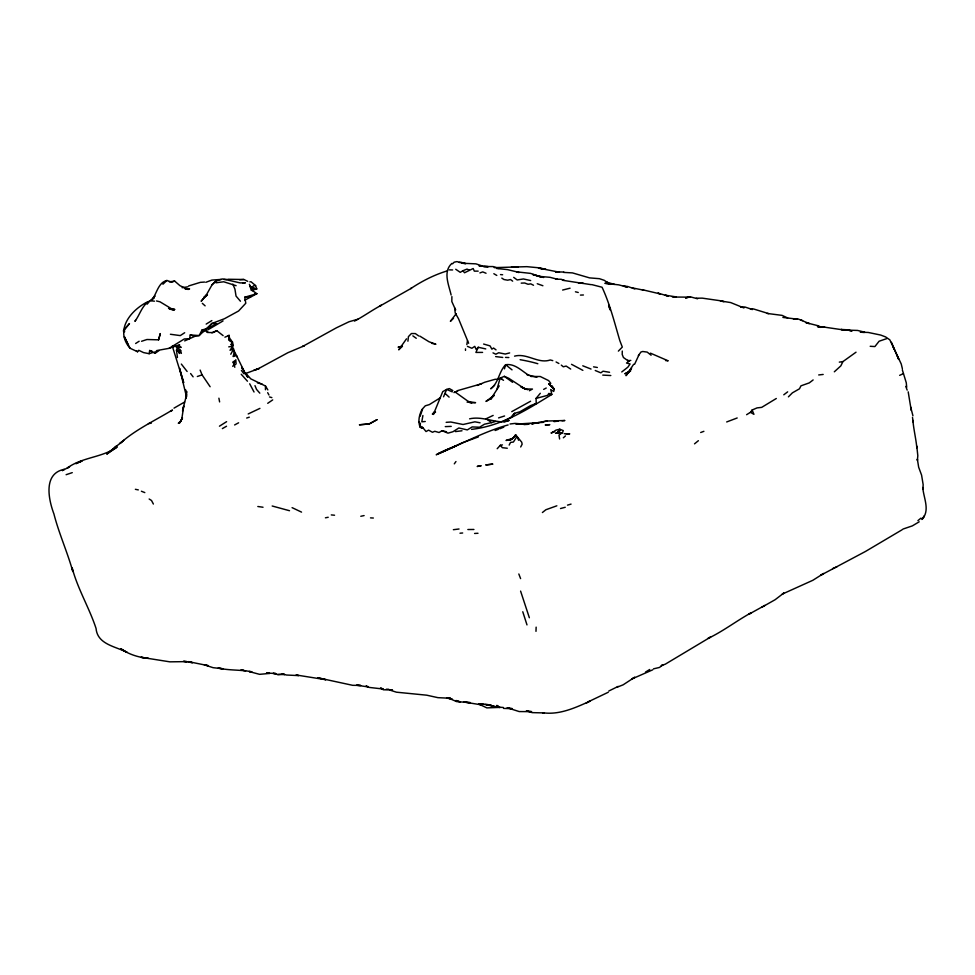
<?xml version="1.0" encoding="UTF-8"?>
<svg xmlns="http://www.w3.org/2000/svg" width="975" height="975" viewBox="0 0 975 975"><rect width="100%" height="100%" fill="white"/><g stroke="black" fill="none" stroke-linecap="round" stroke-linejoin="round"><path stroke-width="1.46" d="M265.444 389.744L265.48 386.015L250.758 378.836L245.237 372.694M451.888 296.607L451.827 301.543L455.63 309.977L454.643 307.99L455.24 312.999L458.555 318.813L468.646 343.285M622.282 351.049L622.221 354.498L623.427 357.508L628.79 361.347L626.523 363.041L630.082 363.955L627.863 367.173L621.758 371.962M535.982 631.337L536.14 627.144M922.959 489.194L923.154 484.624L921.582 475.117L918.657 467.208L917.365 459.164L917.402 460.358L917.816 455.691L916.78 446.075L916.841 447.805C915.976 438.689 913.685 429.658 912.905 420.42M182.532 411.133L183.751 405.966L181.777 419.153L179.339 423.26L182.483 417.897L180.351 421.651L178.303 423.284L181.045 421.102L180.351 421.651M407.916 341.213L408.44 336.594L411.413 333.535L415.326 333.572L418.714 335.948M422.053 427.867L420.152 427.221C417.653 421.31 419.274 414.533 422.236 409.11M234.366 352.462L233.074 356.533L235.182 356.07L233.573 349.026L230.039 350.269L233.159 345.528L232.562 342.018L230.258 341.384L228.65 339.592L229.247 335.437L228.138 335.534M147.176 302.018C130.284 310.696 114.575 330.367 130.016 348.233L137.585 351.743L138.755 350.293L143.569 352.597L149.151 353.693L149.662 350.5L152.137 351.219M466.83 344.626L467.5 340.653M249.368 284.31L252.525 290.623L256.876 293.694L244.737 297.229L245.798 303.237L238.595 310.988L224.445 318.727L211.819 323.505L199.217 335.546L190.247 334.973L189.589 338.703L184.653 340.909M232.733 366.356L234.134 364.284L234.804 360.665L233.147 362.054L234.829 367.295M183.288 407.879L186.615 394.558L185.811 398.288L186.652 391.45L186.201 396.484L185.677 389.842M491.303 398.519L485.952 401.42L494.191 395.326L490.852 399.007L496.957 389.464L500.114 378.117L504.343 376.35L508.718 378.263L524.404 388.538L520.54 386.722M158.572 339.836L160.278 333.621L158.572 339.836L146.969 339.507L141.57 341.274M504.453 368.842L505.635 364.711C515.105 363.273 521.844 371.195 529.254 375.546M422.894 415.521L421.809 421.809L425.258 421.492M174.33 345.796L177.365 347.527L181.252 347.368L178.925 345.418L177.365 347.527L176.487 350.183L177.438 357.557M634.652 364.175L639.088 354.571M420.115 416.252L422.748 408.622L425.283 405.807L429.305 404.625L440.005 397.971M443.54 396.813L446.66 389.439L449.353 388.574L452.814 390.561M485.745 348.916L478.262 347.271L475.898 352.438L482.576 352.402M856.026 352.194L842.912 361.603L840.84 365.869L834.32 371.804M206.993 328.502L201.959 330.074L199.217 335.546L194.842 336.338L189.589 338.703L184.336 338.959L169.065 348.343L156.67 350.573L155.11 353.279L149.662 350.5M509.169 445.075L510.559 442.382L513.386 442.065L516.36 437.47L515.641 434.777L513.13 438.214L509.535 440.018L513.362 438.019L515.641 434.777L521.71 442.187L522.149 444.198L520.687 446.977M147.152 304.176L150.065 300.666L154.428 301.19M230.77 354.23L233.573 349.026L231.16 344.382C234.89 341.469 228.308 339.641 229.247 335.437L224.896 337.167M152.161 299.544C156.829 293.426 158.279 282.421 166.896 280.483L171.966 282.177L174.61 281.032L179.961 285.675L188.199 289.514M124.325 329.306L123.362 331.049L129.492 323.578L124.325 329.306L124.593 331.841M242.617 283.311L245.383 282.835L240.082 282.896L222.702 278.923L215.78 281.092L212.087 284.749L206.139 295.291L201.142 301.263L206.798 294.645L203.848 297.497L207.468 294.986M633.665 364.26L626.035 375.704L631.568 368.184L628.497 372.706L630.447 370.756L624.841 373.815L630.667 370.902M465.489 348.867L465.514 350.391M922.569 518.724L924.239 516.007L921.936 519.456C930.467 510.388 923.52 498.03 922.789 487.512M496.957 389.464L499.249 385.881M406.502 338.837L398.714 349.83L402.431 346.283M252.488 290.696L254.048 288.283L250.075 286.358L251.306 290.513M456.142 313.755L450.377 321.336L453.497 318.301M638.381 355.595L640.965 351.999L642.744 351.5L647.181 352.097L651.093 355.217M746.606 414.704L750.47 412.303L752.115 410.024L757.014 407.903L761.694 407.367L776.307 398.495M454.301 463.844L455.959 461.553M153.087 298.35L154.94 295.973L151.162 300.556M250.075 286.358L251.855 287.832L253.451 285.833L255.572 285.565L256.778 288.941L251.916 290.318M540.308 393.278L536.067 398.397L536.226 403.467L530.656 405.563L519.87 411.791L514.605 413.29L511.546 417.093L502.21 421.883C491.242 421.298 480.821 416.301 469.597 418.823M135.659 320.385L134.891 321.323C140.132 314.511 141.972 305.017 150.065 300.666M451.9 263.408C442.613 271.647 448.89 285.017 451.12 295.035M510.681 417.788L514.605 413.29M478.262 347.271L476.19 349.513L474.764 346.357L471.888 348.282L467.452 346.369M497.201 448.695L500.37 445.258L502.442 444.893M618.369 351.11L622.306 347.063L619.832 340.641C614.518 322.664 609.972 304.261 602.075 287.247L591.654 284.566M452.558 263.811L454.179 262.178L456.873 261.617L465.709 263.628L462.016 263.226L475.958 263.859L482.467 266.029L479.03 265.87L488.231 266.663L483.515 266.528L493.106 266.565L498.871 268.478M788.409 396.849L792.382 392.852L799.463 388.806L800.963 385.832L809.262 382.895L813.138 379.945M212.087 284.749L215.512 281.348M162.923 284.249L166.896 280.483M630.203 370.853L626.913 373.925L630.386 370.841M494.593 385.247L490.693 388.818C498.7 382.992 498.737 371.658 505.635 364.711L512.021 369.854M563.331 437.799L565.463 435.91M107.031 453.899L123.727 440.322L119.925 443.515C135.391 429.658 154.537 420.834 172.258 410.073M173.989 408.147L184.604 402.029M478.164 271.135L474.337 271.147L473.168 268.527L464.527 272.768L462.93 270.733L460.237 272.33L455.727 269.258M109.761 451.632L116.781 445.855L114.892 447.391M917.902 520.65L921.009 518.103M694.529 443.844L698.38 440.7M106.921 454.045L117.073 447.086C102.07 457.665 82.436 457.043 67.299 467.963L69.591 466.854L62.51 470.45M542.405 512.521L545.854 509.754L556.847 505.806M267.711 403.309L272.707 399.896M783.778 394.802L787.654 391.84M254.463 294.158L256.876 293.694L244.896 300.142M608.278 692.25L588.023 701.915M158.998 350.586L155.11 353.279L154.611 351.951M62.4 470.608L64.35 469.304C43.119 473.375 48.372 499.139 53.93 513.959C58.939 533.581 67.409 552.008 72.796 571.508L72.187 567.962C77.622 588.827 89.31 607.839 96.05 628.448C97.451 644.512 115.684 646.425 127.091 652.385L120.705 648.692C128.798 654.371 138.487 657.43 148.285 658.344L141.07 657.284L169.857 661.842L186.895 661.623L183.495 661.318L192.489 662.707L188.321 661.623L208.321 665.681L204.226 664.804L213.074 667.68L222.958 668.789L218.132 668.046C229.186 670.617 240.764 669.593 251.891 671.799L249.088 671.543L259.582 674.334L269.624 673.432L266.541 672.982L275.827 673.567L273.146 673.323L277.741 674.554L284.663 674.529L282.067 673.871L286.492 675.017L298.63 675.602L296.083 674.968L325.638 679.685M219.448 426.185L226.602 421.675M420.152 427.221L419.896 424.478L421.09 427.586L422.187 426.855L426.038 431.547L428.586 430.133L432.473 432.278L434.801 431.291L439.043 432.51L442.041 430.706L446.526 431.779M354.486 321.092C363.724 316.314 372.194 310.05 381.322 305.272L379.555 306.272L411.548 288.149L410.694 288.624C422.053 281.056 434.484 274.706 447.586 270.782M184.677 332.731L180.277 335.595L170.418 334.267M135.635 343.505L139.157 341.238M552.533 432.473L555.994 430.109L559.735 429.195L563.282 430.609L562.246 433.351L557.895 431.498L560.223 430.109L559.735 429.195M511.753 411.645L530.595 401.237M206.176 324.09L211.868 320.58M435.569 412.096L432.339 414.082L434.631 411.755L433.363 414.46L442.76 391.609L446.66 389.439L452.303 391.852M919.193 521.808L912.344 525.878L902.862 529.108M645.487 672.08L649.74 669.496M761.707 607.303L775.125 599.71L783.803 593.068L782.23 594.116L812.833 580.296L823.643 573.471L820.682 575.274L865.447 551.472L902.192 529.717M764.924 605.39L748.763 614.299L751.164 612.788C736.442 620.88 723.231 631.227 708.033 638.43L710.617 637.053L665.316 664.17L661.233 665.681L662.902 664.852L659.478 667.448L653.494 668.85M150.686 300.093L154.123 298.082M207.675 329.928L223.08 320.909M560.759 434.009L558.992 435.045L559.601 438.994M222.373 428.598L226.529 426.233M529.364 390.756L532.472 389.049L524.526 388.988M234.609 424.954L238.607 422.797M543.66 389.391L546.232 388.026M170.345 411.401L172.453 410.292M503.563 708.398L512.375 708.679L507.134 707.728L519.188 711.567L531.607 711.64L526.39 710.836L532.204 712.628L544.038 712.908L542.612 712.725C559.284 715.223 575.323 707.74 590.18 701.086L587.949 701.915M259.935 408.379L248.198 413.948M726.68 421.956L737.185 417.97M453.936 392.608L457.957 390.683M223.117 335.619L216.852 330.732L212.855 332.633L207.236 332.438L205.433 330.537M66.117 474.703L72.26 472.643M493.167 415.423L486.159 418.726L491.705 422.614L495.495 421.468M899.669 375.351L903.435 373.596M78.951 462.223L75.867 463.649L82.083 460.992L78.951 462.223L80.681 461.541M534.739 404.15L536.226 403.467M513.13 438.214L506.037 440.444L511.692 439.53M553.8 431.791L551.033 432.985L554.653 431.62M509.657 352.913L505.245 354.047L498.712 352.743L495.812 354.217L493.009 352.877M618.187 686.4L608.827 691.007M477.104 385.466L484.746 382.237L495.129 379.299L498.14 379.263M832.589 568.62L836.964 566.78M586.231 703.012L587.706 702.39M507.658 420.981L509.157 420.359L503.892 422.199M462.93 270.733L467.001 269.088L469.316 270.112M244.871 373.766L259.313 368.465L255.133 369.83M616.943 687.277L623.147 684.816L634.774 677.223L631.898 678.966L652.714 669.825M499.809 428.744L503.77 427.184M211.77 332.731L216.852 330.732M188.65 285.943L200.363 282.348L204.592 282.055M205.847 282.299L211.843 280.093L221.167 279.398M700.684 432.51L703.889 431.328M536.067 398.397L547.609 395.35L548.852 393.425L551.826 394.448L550.729 389.525L553.69 391.45L554.312 389.342L548.815 383.857L550.802 383.382L548.669 380.616L540.272 376.508L530.912 376.472M495.093 430.499L498.481 429.256M479.895 272.927L482.747 271.903L486.038 273.256M197.34 376.496L202.069 374.863L210.125 386.734M169.065 348.343L179.595 344.723M246.687 418.043L249.295 417.166M562.624 290.05L570.07 288.198M498.578 417.897L504.575 415.972M149.151 353.693L153.246 352.389M253.732 370.268L257.851 368.977L287.881 352.706L304.224 345.808L302.616 346.466L336.412 327.807L349.038 321.75L358.117 319.154M478.408 436.898L462.564 442.687L438.043 453.826C461.516 444.186 483.649 431.706 508.109 424.942M886.75 338.617L879.109 341.226L874.904 346.564L870.2 346.283M567.499 505.135L571.058 504.099M457.385 390.683L481.613 383.76M560.503 508.536L565.232 507.28M452.595 269.953L449.317 269.868M491.705 422.614L484.441 424.21L479.59 427.233L472.168 426.928L467.317 429.902L458.823 427.988L452.924 431.742L447.964 433.156L442.041 430.706M690.471 296.863L685.644 297.875L690.471 296.863L697.576 298.789M360.799 516.275L364.102 515.58M532.204 423.625L539.017 422.638L531.546 423.772L547.012 421.017L564.891 420.518L561.99 420.773M471.547 429.366C501.418 426.038 526.939 409.719 551.826 394.448L549.364 394.802M541.893 422.017L547.012 421.017M325.418 517.81L328.209 517.274M169.37 281.909L174.61 281.032M228.747 346.868L232.221 346.296M182.142 287.71L187.834 286.796M148.407 423.601L151.32 423.162M558.602 432.827L555.555 433.278L560.735 432.827L557.895 431.498M839.317 362.127L842.912 361.603M459.03 528.998L453.375 529.705M499.748 707.399L486.866 707.887L478.567 703.95L481.163 704.815L463.734 702L470.352 702.658L456.617 701.598L448.171 697.942L452.266 699.246L446.599 698.015L450.45 698.222M455.398 431.596L461.992 430.779M510.023 423.991L515.044 423.406L527.853 424.32L523.989 424.588M554.019 421.614L558.139 421.139M818.707 374.948L823.168 374.449M244.737 297.229L251.111 296.522M628.412 360.677L630.801 360.421M257.827 506.5L263.031 507.244M672.409 297.034L689.142 297.143M665.535 360.555L668.192 360.835L650.447 353.157M277.741 674.554L281.385 674.237M459.993 533.215L462.662 532.984M467.854 529.523L473.923 529.474M543.307 422.358L515.97 424.149M239.667 279.801L243.872 279.496L247.711 281.324M446.16 422.333L450.828 422.017L463.052 424.503L474.886 421.822L480.09 422.784M249.856 281.836L251.026 281.763L255.572 285.565M474.581 533.459L477.994 533.276M529.705 423.845L520.967 424.259M445.27 426.611L451.23 426.38M521.211 283.128L524.696 282.994L528.036 284.273L530.79 283.871L533.508 285.261M483.795 704.316L480.297 703.974L491.059 704.937L484.953 704.425M580.43 295.096L583.428 294.986M494.215 267.637L526.853 266.663L540.15 267.918L543.087 269.015L538.492 268.088L559.455 272.22L555.531 271.879L563.842 272.037M227.882 279.252L243.872 279.496M185.226 288.978L189.589 288.892L185.433 288.856M223.97 279.472L226.858 279.423M514.556 356.143C527.012 352.792 538.298 364.175 550.253 359.97L552.776 360.64M511.509 266.845L518.383 266.736M843.789 330.001L857.586 330.44L864.74 332.195M563.574 272.391L572.471 272.902L589.582 277.887L599.442 278.692L604.281 280.325L610.082 284.408L606.742 282.177L614.311 284.383L604.902 283.298L618.796 284.871L627.242 287.137L624.622 286.37M459.188 262.47L462.004 262.458M767.179 313.45L782.084 315.376L787.629 317.947M367.953 686.863L356.582 685.242L360.616 685.425L352.658 685.315L317.789 677.771L325.674 679.672M562.441 280.252L591.033 284.639M496.641 268.491L507.451 269.6L518.834 272.378M822.863 326.918L844.143 330.025M555.653 279.155L561.112 279.277L564.452 280.373M782.888 317.423L796.916 319.117L793.443 319.191L798.074 318.947L809.323 323.602L805.923 322.652L817.891 325.687L820.06 327.405M602.745 375.107L610.801 375.533M565.902 433.765L569.741 433.838L564.184 433.68M450.255 698.258L437.921 697.661L426.721 695.187L396.423 692.189L389.915 690.117L392.474 690.032L383.37 689.776L380.518 687.972L383.297 689.033L369.257 687.424L365.966 686.095L368.233 686.607M386.368 689.215L388.732 689.276M505.513 357.398L508.84 357.545M696.26 298.204L702.268 298.143L722.889 301.104M846.739 329.757L841.084 329.452L843.338 329.928M370.512 517.883L373.352 518.03M467.098 402.139L475.581 402.663L469.828 402.297M503.38 707.472L499.541 707.241L496.763 705.4L500.004 707.545L486.549 704.754L489.048 705.01M864.374 332.475L860.303 332.195L868.189 332.451L880.669 335.047L885.58 336.911L889.834 339.848L901.229 363.955L902.375 368.696M169.869 309.075L174.866 309.441L168.541 308.478M583.196 283.335L578.443 282.969L583.038 283.335M495.653 356.594L502.734 357.447M500.516 274.584L502.625 274.755M331.281 514.922L334.547 515.227M642.013 289.636L659.502 293.755M623.305 285.992L627.668 286.467L634.81 288.953M289.514 510.717L272.183 506.001M507.28 448.244L502.332 447.683L500.37 445.258M545.659 269.076L541.759 268.503M632.227 287.881L643.817 290.197M824.753 327.149L817.452 326.588L819.89 327.1M469.511 402.529L471.924 402.907L467.61 400.957L454.655 391.67M530.668 280.556L523.429 278.96L517.189 279.947L513.703 277.363M609.558 372.279L603.025 371.207L600.844 372.852L595.25 370.5M593.556 366.844L597.334 367.477M537.822 363.724C531.911 361.981 526.073 360.726 520.126 359.702M228.65 339.592L230.49 339.958M251.855 287.832L254.048 288.283M253.975 288.356L256.778 288.941M135.379 489.304L138.316 489.901M431.572 343.298L435.898 344.212L428.988 341.75L419.872 336.131M848.311 330.172L852.077 331L848.372 330.184M723.901 301.738L720.379 300.934L730.677 302.567L743.937 307.942M483.612 344.053L490.023 345.869L491.888 349.148L493.557 348.026L496.031 349.867M156.475 300.946L159.949 301.787L174.074 310.306L169.991 309.099M557.542 279.301L550.01 277.314L540.223 276.461L543.623 277.461L532.801 274.523L541.832 277.253L530.571 273.39L516.921 271.879L518.992 272.549M575.433 291.793L578.248 292.488M489.608 705.291L494.41 706.485M243.969 670.495L241.044 669.764L245.615 670.922M526.914 374.705L536.884 377.264M257.4 382.846L262.031 384.04M269.502 396.947L271.854 397.617M742.06 307.32L740.573 306.893L744.985 307.027L752.432 309.514L750.457 309.026L753.419 308.929L768.653 313.621M190.247 334.973L194.842 336.338M537.249 283.725L542.892 285.736M236.133 285.687L223.702 281.775L215.987 282.787L215.78 281.092M676.077 296.9L665.267 295.181L667.863 296.047M591.045 369.05L582.77 365.796M421.09 427.586L423.211 428.269M582.867 370.354L571.521 364.321M800.987 320.032L802.596 320.568M817.745 325.808L821.291 327.076M667.96 296.047L657.93 293.085L660.404 294.206M141.399 491.242L144.812 492.594M292.086 507.646L301.543 512.119M521.722 387.221L527.682 389.732M501.857 378.848L500.114 378.117L503.514 380.311M556.091 361.969L558.87 363.492M231.16 344.382L233.159 345.528M750.47 412.303L753.931 414.326L752.115 410.024M493.837 273.707L496.799 275.438M570.692 369.062L566.158 366.064L563.294 366.795L561.295 365.113M149.163 499.005L151.515 500.504L153.38 504.038M501.82 278.094L503.953 279.533L507.634 280.191L510.547 279.545L512.655 281.153M136.244 350.805L137.585 351.743M412.864 335.875L416.264 338.288M504.343 376.35L512.57 382.298M201.959 330.074L203.836 331.585M205.896 330.488L208.15 332.341M234.134 364.284L235.012 365.003L233.147 362.054M202.337 303.347L205.116 305.845M177.365 347.527L180.631 350.5L181.362 353.364L176.487 350.183L180.631 350.5L178.913 351.451L179.254 353.498M445.063 393.4L449.122 397.13M241.227 374.254L247.443 381.213M548.815 383.857L554.312 389.342L552.057 385.795M259.813 393.144L256.522 389.403L254.987 385.649M240.435 301.214L236.035 296.071L234.951 289.197L232.879 284.139M181.338 364.065L187.127 371.475M418.714 421.627L420.481 423.747M627.815 360.153L628.79 361.347M190.6 373.535L193.123 376.85M241.41 370.366L243.848 373.73M241.617 367.185L243.031 369.367M241.654 367.27L247.796 377.325L245.066 372.852M891.455 342.286L898.706 359.397L896.805 354.668M265.48 386.015L267.857 389.915M249.685 383.797L254.036 391.999M267.686 392.669L268.954 395.009M236.559 355.68L243.908 370.756M233.878 350.476L237.413 357.313M130.016 348.233L124.361 336.716L128.127 344.76M893.234 347.234L894.258 349.416M200.143 370.086L202.069 374.863M526.987 624.902L522.771 611.752M518.822 573.982L520.601 578.614M905.787 386.405L907.164 390.11M520.589 591.094L529.352 617.736M517.567 437.495L518.554 440.249M902.326 369.842L906.275 382.761L906.713 387.282M609.18 306.82L610.106 309.879L608.632 304.98M910.65 406.989L912.941 415.801M172.307 346.113L183.678 382.639L179.619 368.452L186.53 396.898L185.847 391.255M218.9 398.19L219.607 401.919M908.2 391.852L911.223 410.402M912.49 417.398L913.197 422.126M235.792 359.738L236.096 364.053M211.819 323.505L208.358 328.197L216.608 323.651L211.819 323.505M377.033 419.664L369.159 423.954L359.507 424.783L369.159 423.954L377.033 419.664M444.137 450.706L436.215 454.764L456.215 445.782L444.137 450.706M478.688 465.855L477.189 466.501L481.187 465.77L478.688 465.855M402.37 346.259L398.324 347.137L402.37 346.259M492.655 464.124L485.977 464.917L492.655 464.124M546.049 424.868L545.196 424.942L549.815 424.661L546.049 424.868M460.127 701.866L455.995 700.562L460.127 701.866"/></g></svg>
